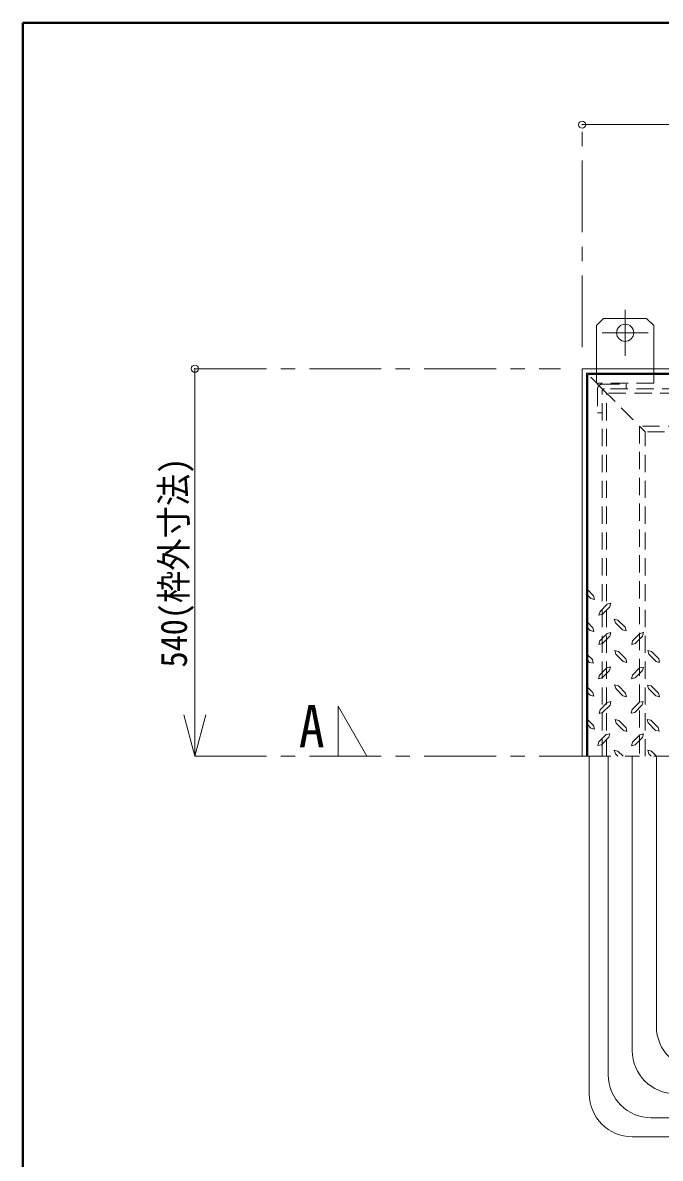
# Model space of a CAD drawing. Units: millimetres at full size, sheet at 1:10; details may follow other scales. Extents: x -2096 to 1954, y -1403 to 1407.
# Drawn here: x -2096 to -1652, y 616 to 1407 of the extents above; entities that cross this region are included whole.
import ezdxf
from ezdxf.enums import TextEntityAlignment as Align

# ---------------------------------------------------------------- set-up
doc = ezdxf.new("R2010")
doc.units = ezdxf.units.MM
doc.header["$LTSCALE"] = 10
doc.header["$PDMODE"] = 32
doc.header["$PDSIZE"] = 5
doc.linetypes.add('CHAIN1', pattern=[8, 5, -1, 1, -1])
doc.linetypes.add('DASHED1', pattern=[1.8, 1.2, -0.6])
doc.layers.add('0-0_ﾚｲﾔ1', color=4, linetype='Continuous', lineweight=9)
doc.styles.add('ＭＳ ゴシック', font='')
doc.styles.get('ＭＳ ゴシック').set_extended_font_data('MS Gothic')

msp = doc.modelspace()

# ---------------------------------------------------------------- linework, layer by layer
at = {"layer": '0-0_ﾚｲﾔ1', "color": 1, "lineweight": 40}
for p in [(-2096.01, -1403.12), (1953.99, 1406.88)]:
    msp.add_line(p, (-2096.01, 1406.88), dxfattribs=at)
at = {"layer": '0-0_ﾚｲﾔ1', "linetype": 'CHAIN1'}
for p, q in [((-1706.01, 1180.88), (-1706.01, 1335.88)), ((-1676.01, 1206.88), (-1676.01, 1174.88)), ((-1692.01, 1190.88), (-1660.01, 1190.88)), ((-1976.01, 1165.88), (-1721.01, 1165.88)), ((-1976.01, 895.88), (-471.01, 895.88))]:
    msp.add_line(p, q, dxfattribs=at)
at = {"layer": '0-0_ﾚｲﾔ1'}
for p, q in [((-766.01, 1335.88), (-1706.01, 1335.88)), ((-1691.01, 1200.88), (-1696.01, 1195.88)), ((-1696.01, 1195.88), (-1696.01, 1165.88)), ((-1691.01, 1200.88), (-1661.01, 1200.88)), ((-1656.01, 1195.88), (-1661.01, 1200.88)), ((-1656.01, 1195.88), (-1656.01, 1165.88)), ((-1976.01, 895.88), (-1976.01, 1165.88)), ((-1698.12, 1007.74), (-1702.01, 1011.79)), ((-1699.96, 1005.81), (-1702.01, 1007.86)), ((-1699.96, 1005.81), (-1697.39, 1005.16)), ((-1698.12, 1007.74), (-1697.39, 1005.16)), ((-1688.55, 1001.87), (-1693.53, 996.81)), ((-1686.62, 1000.02), (-1691.69, 994.96)), ((-1688.55, 1001.87), (-1685.98, 1002.59)), ((-1686.62, 1000.02), (-1685.98, 1002.59)), ((-1698.52, 985.48), (-1702.01, 989.11)), ((-1683.57, 991.5), (-1681, 990.78)), ((-1682.85, 988.93), (-1683.57, 991.5)), ((-1677.78, 983.87), (-1682.85, 988.93)), ((-1675.94, 985.8), (-1681, 990.78)), ((-1700.37, 983.55), (-1702.01, 985.2)), ((-1700.37, 983.55), (-1697.79, 982.91)), ((-1698.52, 985.48), (-1697.79, 982.91)), ((-1688.63, 981.46), (-1693.7, 976.4)), ((-1688.63, 981.46), (-1686.06, 982.1)), ((-1686.7, 979.61), (-1686.06, 982.1)), ((-1677.78, 983.87), (-1675.21, 983.23)), ((-1675.94, 985.8), (-1675.21, 983.23)), ((-1665.73, 981.38), (-1670.79, 976.32)), ((-1665.73, 981.38), (-1663.16, 982.02)), ((-1663.8, 979.53), (-1663.16, 982.02)), ((-1698.84, 963.22), (-1702.01, 966.39)), ((-1683.17, 969.57), (-1680.6, 968.92)), ((-1682.45, 967.07), (-1683.17, 969.57)), ((-1677.38, 961.93), (-1682.45, 967.07)), ((-1675.53, 963.86), (-1680.6, 968.92)), ((-1660.27, 969.49), (-1657.7, 968.84)), ((-1659.54, 966.99), (-1660.27, 969.49)), ((-1654.48, 961.85), (-1659.54, 966.99)), ((-1652.63, 963.78), (-1657.7, 968.84)), ((-1700.77, 961.29), (-1702.01, 962.53)), ((-1700.77, 961.29), (-1698.2, 960.65)), ((-1698.84, 963.22), (-1698.2, 960.65)), ((-1688.79, 957.51), (-1693.86, 952.45)), ((-1688.79, 957.51), (-1686.22, 958.16)), ((-1686.87, 955.66), (-1686.22, 958.16)), ((-1677.38, 961.93), (-1674.89, 961.29)), ((-1675.53, 963.86), (-1674.89, 961.29)), ((-1665.89, 957.43), (-1670.95, 952.37)), ((-1665.89, 957.43), (-1663.32, 958.07)), ((-1663.96, 955.58), (-1663.32, 958.07)), ((-1654.48, 961.85), (-1651.99, 961.21)), ((-1652.63, 963.78), (-1651.99, 961.21)), ((-1698.6, 940.4), (-1702.01, 943.81)), ((-1683.33, 945.62), (-1680.76, 944.98)), ((-1682.61, 943.13), (-1683.33, 945.62)), ((-1677.54, 937.99), (-1682.61, 943.13)), ((-1675.7, 939.91), (-1680.76, 944.98)), ((-1660.43, 945.54), (-1657.86, 944.9)), ((-1659.7, 943.05), (-1660.43, 945.54)), ((-1654.64, 937.91), (-1659.7, 943.05)), ((-1652.79, 939.83), (-1657.86, 944.9)), ((-1700.45, 938.47), (-1702.01, 940.03)), ((-1700.45, 938.47), (-1697.87, 937.82)), ((-1698.6, 940.4), (-1697.87, 937.82)), ((-1688.47, 933.32), (-1685.9, 933.97)), ((-1686.54, 931.48), (-1685.9, 933.97)), ((-1677.54, 937.99), (-1675.05, 937.34)), ((-1675.7, 939.91), (-1675.05, 937.34)), ((-1666.05, 933.49), (-1671.12, 928.42)), ((-1666.05, 933.49), (-1663.48, 934.13)), ((-1664.12, 931.64), (-1663.48, 934.13)), ((-1654.64, 937.91), (-1652.15, 937.26)), ((-1652.79, 939.83), (-1652.15, 937.26)), ((-1688.47, 933.32), (-1693.53, 928.26)), ((-1976.01, 895.88), (-1983.78, 924.86)), ((-1976.01, 895.88), (-1968.25, 924.86)), ((-1698.12, 917.41), (-1702.01, 921.31)), ((-1699.96, 915.49), (-1702.01, 917.83)), ((-1683.01, 921.43), (-1680.44, 920.79)), ((-1682.28, 918.94), (-1683.01, 921.43)), ((-1677.22, 913.8), (-1682.28, 918.94)), ((-1675.37, 915.73), (-1680.44, 920.79)), ((-1660.59, 921.59), (-1658.02, 920.95)), ((-1659.87, 919.1), (-1660.59, 921.59)), ((-1654.8, 913.96), (-1659.87, 919.1)), ((-1652.95, 915.89), (-1658.02, 920.95)), ((-1699.96, 915.49), (-1697.39, 914.84)), ((-1698.12, 917.41), (-1697.39, 914.84)), ((-1689.28, 910.99), (-1694.34, 905.92)), ((-1689.28, 910.99), (-1686.7, 911.63)), ((-1687.35, 909.14), (-1686.7, 911.63)), ((-1677.22, 913.8), (-1674.73, 913.16)), ((-1675.37, 915.73), (-1674.73, 913.16)), ((-1665.81, 910.82), (-1670.87, 905.76)), ((-1665.81, 910.82), (-1663.24, 911.47)), ((-1663.88, 908.98), (-1663.24, 911.47)), ((-1654.8, 913.96), (-1652.31, 913.32)), ((-1652.95, 915.89), (-1652.31, 913.32)), ((-1687.8, 674.09), (-1687.8, 895.88)), ((-1683.57, 900.22), (-1681, 899.49)), ((-1682.85, 897.65), (-1683.57, 900.22)), ((-1681.08, 895.88), (-1682.85, 897.65)), ((-1677.38, 895.88), (-1681, 899.49)), ((-1660.11, 900.06), (-1657.53, 899.41)), ((-1659.46, 897.57), (-1660.11, 900.06)), ((-1657.78, 895.88), (-1659.46, 897.57)), ((-1654.13, 895.88), (-1657.53, 899.41)), ((-1654.22, 707.67), (-1654.22, 895.88)), ((-814.22, 644.09), (-1657.8, 644.09))]:
    msp.add_line(p, q, dxfattribs=at)
at = {"layer": '0-0_ﾚｲﾔ1', "color": 7, "lineweight": 18}
for p, q in [((-766.01, 1165.88), (-1706.01, 1165.88)), ((-1706.01, 1165.88), (-1706.01, 895.88)), ((-769.01, 1162.88), (-1703.01, 1162.88)), ((-1703.01, 1162.88), (-1703.01, 895.88)), ((-1701.01, 895.88), (-1701.01, 660.88)), ((-801.01, 630.88), (-1671.01, 630.88))]:
    msp.add_line(p, q, dxfattribs=at)
at = {"layer": '0-0_ﾚｲﾔ1', "linetype": 'DASHED1'}
for p, q in [((-1696.01, 1165.88), (-1696.01, 1155.88)), ((-1656.01, 1165.88), (-1656.01, 1155.88)), ((-1691.54, 1151.41), (-1702.01, 1161.88)), ((-1656.01, 1155.88), (-1696.01, 1155.88)), ((-1692.01, 1155.08), (-1675.21, 1155.08)), ((-1675.21, 1155.08), (-1675.21, 1151.88)), ((-1695.21, 1151.88), (-1695.21, 1135.08)), ((-1261.51, 1148.88), (-1689.01, 1148.88)), ((-1689.01, 895.88), (-1689.01, 1148.88)), ((-1692.01, 1135.08), (-1695.21, 1135.08)), ((-806.01, 1125.88), (-1666.01, 1125.88)), ((-1666.01, 1125.88), (-1666.01, 895.88))]:
    msp.add_line(p, q, dxfattribs=at)
at = {"layer": '0-0_ﾚｲﾔ1', "color": 5, "lineweight": 25}
for p in [(-770.01, 1161.88), (-1702.01, 895.88)]:
    msp.add_line(p, (-1702.01, 1161.88), dxfattribs=at)
at = {"layer": '0-0_ﾚｲﾔ1', "color": 7, "linetype": 'DASHED1', "lineweight": 18}
for p, q in [((-1692.01, 895.88), (-1692.01, 1150.28)), ((-1691.54, 1151.41), (-1662.01, 1121.88)), ((-1260.11, 1151.88), (-1690.41, 1151.88)), ((-1288.51, 1121.88), (-1662.01, 1121.88)), ((-1662.01, 895.88), (-1662.01, 1121.88))]:
    msp.add_line(p, q, dxfattribs=at)
at = {"layer": '0-0_ﾚｲﾔ1', "color": 3, "lineweight": 18}
msp.add_line((-1671.01, 690.88), (-1671.01, 895.88), dxfattribs=at)
at = {"layer": '0-0_ﾚｲﾔ1'}
for points in [[(-1691.69, 994.96), (-1694.26, 994.24), (-1693.53, 996.81)], [(-1686.7, 979.61), (-1691.85, 974.47), (-1694.34, 973.82), (-1693.7, 976.4)], [(-1663.8, 979.53), (-1668.95, 974.39), (-1671.44, 973.74), (-1670.79, 976.32)], [(-1686.87, 955.66), (-1692.01, 950.52), (-1694.5, 949.88), (-1693.86, 952.45)], [(-1663.96, 955.58), (-1669.11, 950.44), (-1671.6, 949.8), (-1670.95, 952.37)], [(-1686.54, 931.48), (-1691.69, 926.33), (-1694.18, 925.69), (-1693.53, 928.26)], [(-1664.12, 931.64), (-1669.27, 926.49), (-1671.76, 925.85), (-1671.12, 928.42)], [(-1687.35, 909.14), (-1692.49, 903.99), (-1694.98, 903.35), (-1694.34, 905.92)], [(-1663.88, 908.98), (-1669.03, 903.83), (-1671.52, 903.19), (-1670.87, 905.76)]]:
    msp.add_lwpolyline(points, dxfattribs=at)
at = {"layer": '0-0_ﾚｲﾔ1', "linetype": 'CHAIN1'}
msp.add_lwpolyline([(-1856.01, 895.88), (-1876.01, 930.88), (-1876.01, 895.88)], dxfattribs=at)
at = {"layer": '0-0_ﾚｲﾔ1'}
msp.add_circle((-1676.01, 1190.88), 6, dxfattribs=at)
at = {"layer": '0-0_ﾚｲﾔ1', "linetype": 'DASHED1'}
msp.add_arc((-1692.01, 1151.88), 3.2, 90, 180, dxfattribs=at)
at = {"layer": '0-0_ﾚｲﾔ1', "color": 7, "linetype": 'DASHED1', "lineweight": 18}
msp.add_arc((-1690.41, 1150.28), 1.6, 90, 180, dxfattribs=at)
at = {"layer": '0-0_ﾚｲﾔ1'}
for centre in [(-1624.22, 707.67), (-1657.8, 674.09)]:
    msp.add_arc(centre, 30, 180, 270, dxfattribs=at)
at = {"layer": '0-0_ﾚｲﾔ1', "color": 3, "lineweight": 18}
msp.add_arc((-1641.01, 690.88), 30, 180, 270, dxfattribs=at)
at = {"layer": '0-0_ﾚｲﾔ1', "color": 7, "lineweight": 18}
msp.add_arc((-1671.01, 660.88), 30, 180, 270, dxfattribs=at)
at = {"layer": '0-0_ﾚｲﾔ1', "color": 1}
for p in [(-1706.01, 1335.88), (-1976.01, 1165.88)]:
    msp.add_point(p, dxfattribs=at)

# ---------------------------------------------------------------- texts
at = {"layer": '0-0_ﾚｲﾔ1', "color": 7, "style": 'ＭＳ ゴシック', "width": 0.9}
msp.add_text('540(枠外寸法)', height=18.33, rotation=90, dxfattribs=at).set_placement((-1976.01, 957.75), align=Align.BOTTOM_LEFT)
msp.add_text('A', height=29.33, dxfattribs=at).set_placement((-1903.51, 893.38), align=Align.BOTTOM_LEFT)

doc.saveas('drawing.dxf')
